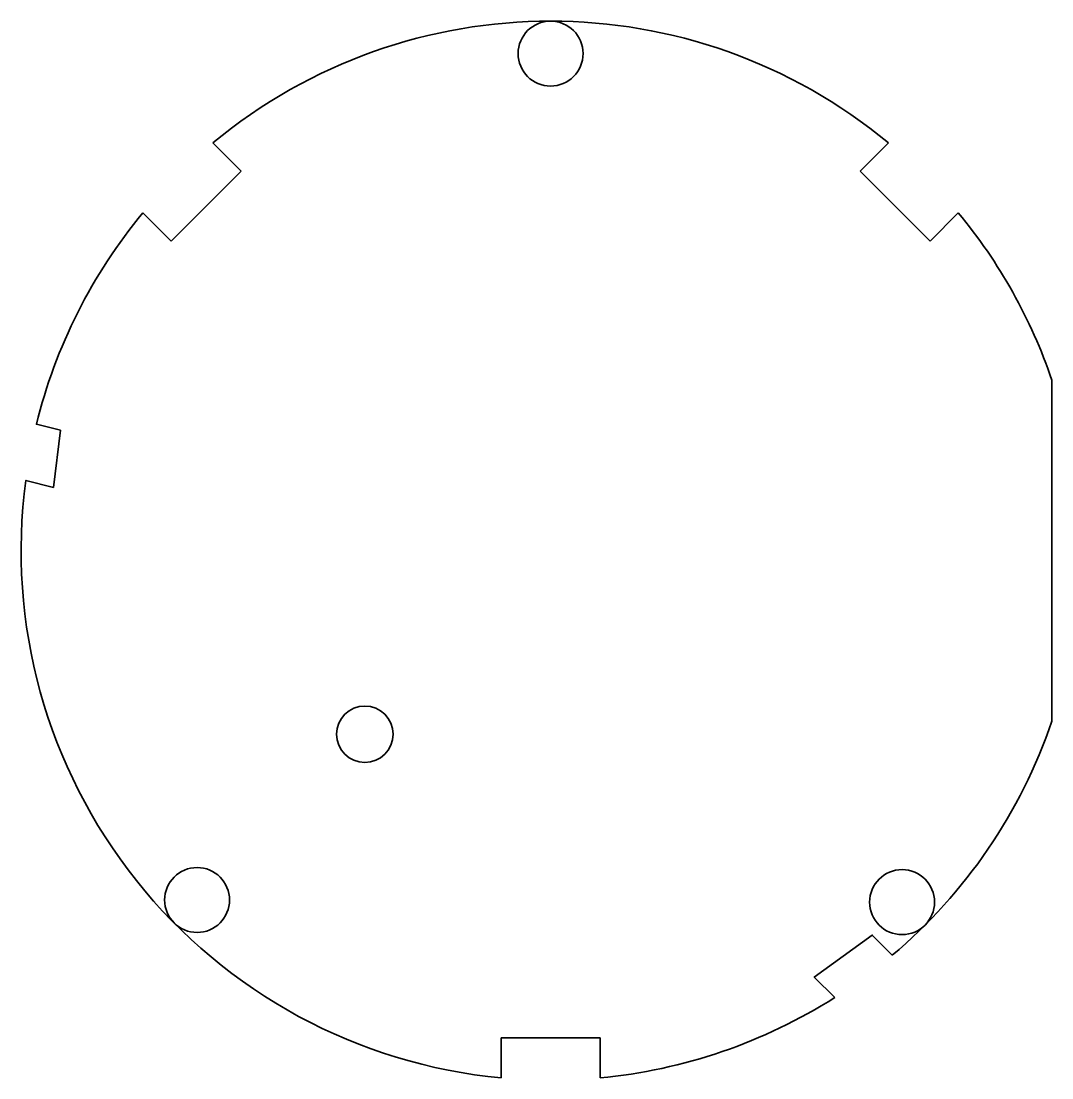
# Model space of a CAD drawing. Extents: x 44.5 to 117.5, y 77.1 to 151.9.
import ezdxf

# ---------------------------------------------------------------- set-up
doc = ezdxf.new("R2010")
doc.units = 0

msp = doc.modelspace()

# ---------------------------------------------------------------- linework, layer by layer
at = {"color": 7, "lineweight": 35, "ltscale": 0.070907}
msp.add_line((60.079681, 141.288208), (58.074127, 143.293762), dxfattribs=at)
at = {"color": 7, "lineweight": 35, "ltscale": 0.070908}
for p, q in [((105.925903, 143.293762), (103.920288, 141.288208)), ((110.87561, 138.344055), (108.870056, 136.33844)), ((78.5, 79.918152), (78.5, 77.081848)), ((85.5, 79.918152), (85.5, 77.081848))]:
    msp.add_line(p, q, dxfattribs=at)
at = {"color": 7, "lineweight": 35, "ltscale": 0.175}
for p, q in [((60.079681, 141.288208), (55.129944, 136.33844)), ((78.5, 79.918152), (85.5, 79.918152))]:
    msp.add_line(p, q, dxfattribs=at)
at = {"color": 7, "lineweight": 35, "ltscale": 0.175001}
msp.add_line((103.920288, 141.288208), (108.870056, 136.33844), dxfattribs=at)
at = {"color": 7, "lineweight": 35, "ltscale": 0.070909}
msp.add_line((55.129944, 136.33844), (53.124359, 138.344055), dxfattribs=at)
at = {"color": 7, "lineweight": 35}
msp.add_line((117.5, 126.501221), (117.5, 102.335114), dxfattribs=at)
at = {"color": 7, "lineweight": 35, "ltscale": 0.044155}
msp.add_line((45.582825, 123.364624), (47.298035, 122.943237), dxfattribs=at)
at = {"color": 7, "lineweight": 35, "ltscale": 0.102024}
msp.add_line((46.783386, 118.894867), (47.298035, 122.943237), dxfattribs=at)
at = {"color": 7, "lineweight": 35, "ltscale": 0.050334}
msp.add_line((44.830139, 119.383179), (46.783386, 118.894867), dxfattribs=at)
at = {"color": 7, "lineweight": 35, "ltscale": 0.126749}
msp.add_line((100.669067, 84.223541), (104.779968, 87.190887), dxfattribs=at)
at = {"color": 7, "lineweight": 35, "ltscale": 0.050303}
msp.add_line((104.772766, 87.190887), (106.195557, 85.768127), dxfattribs=at)
at = {"color": 7, "lineweight": 35, "ltscale": 0.00018}
msp.add_line((104.772766, 87.190887), (104.779968, 87.190887), dxfattribs=at)
msp.add_line((104.772766, 87.190887), (104.779968, 87.190887), dxfattribs=at)
at = {"color": 7, "lineweight": 35, "ltscale": 0.051297}
msp.add_line((102.119995, 82.772675), (100.669067, 84.223541), dxfattribs=at)
at = {"color": 7, "lineweight": 35}
for centre, radius in [((82, 149.618164), 2.3), ((68.83992, 101.415741), 2), ((56.960205, 89.678528), 2.3), ((106.89032, 89.528137), 2.3)]:
    msp.add_circle(centre, radius, dxfattribs=at)
for radius, start, end in [(37.5, 50.355402, 129.644599), (37.5, 140.355401, 166.197709), (37.5, 18.796904, 39.644597), (37.5, 172.391652, 264.644583), (37.5, 310.18184, 341.203084), (35.5, 309.90967, 309.917867), (37.5, 275.355392, 302.447911)]:
    msp.add_arc((82, 114.418152), radius, start, end, dxfattribs=at)
at = {"color": 7, "lineweight": 5}
for p in [(45.582825, 123.364624), (44.83371, 119.40979), (46.783386, 118.894867), (53.94632, 89.5336), (104.779968, 87.190887), (100.669067, 84.223541)]:
    msp.add_point(p, dxfattribs=at)

doc.saveas('drawing.dxf')
